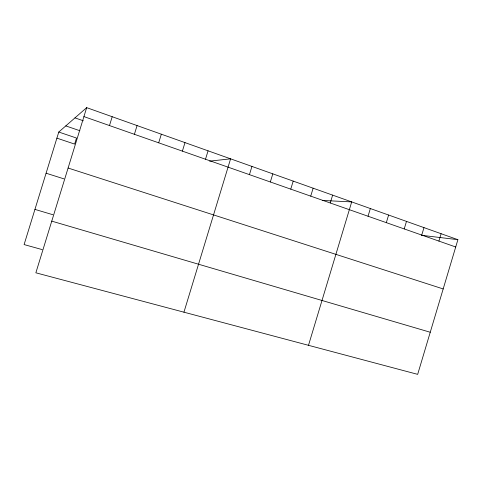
<?xml version="1.0" encoding="UTF-8"?>
<svg xmlns="http://www.w3.org/2000/svg" width="482" height="482" viewBox="0 0 482 482"><rect width="100%" height="100%" fill="white"/><g stroke="black" fill="none" stroke-linecap="round" stroke-linejoin="round"><path stroke-width="0.72" d="M404.223 228.926L406.483 221.389M421.744 235.071L423.979 227.612M438.909 241.09L441.114 233.71M457.9 239.681L417.671 374.357L35.861 272.806L86.676 107.643L457.9 239.681L421.382 235.276M330.254 202.988L332.628 195.12M308.492 345.317L351.697 201.904L322.452 200.446M368.037 216.237L370.351 208.537M386.323 222.648L388.613 215.032M270.342 181.973L272.806 173.845M290.76 189.137L293.195 181.099M310.727 196.138L313.131 188.185M182.389 151.131L184.992 142.612M205.507 159.235L208.067 150.818M183.943 312.191L230.595 158.831L209.568 161.145M249.447 174.647L251.941 166.423M109.486 125.561L112.198 116.716M134.4 134.297L137.075 125.567M158.692 142.823L161.331 134.195M86.676 107.643L58.774 132.038L24.1 244.573L42.163 249.598M51.755 221.136L430.251 332.249M34.939 209.399L52.893 214.731M46.085 173.213L63.931 178.858M68.095 168.025L443.187 288.941M56.894 138.147L74.626 144.094L76.493 138.039L58.774 132.038M65.787 125.904L79.867 130.73M74.975 117.873L83.332 120.783M83.922 116.596L455.719 246.989"/></g></svg>
